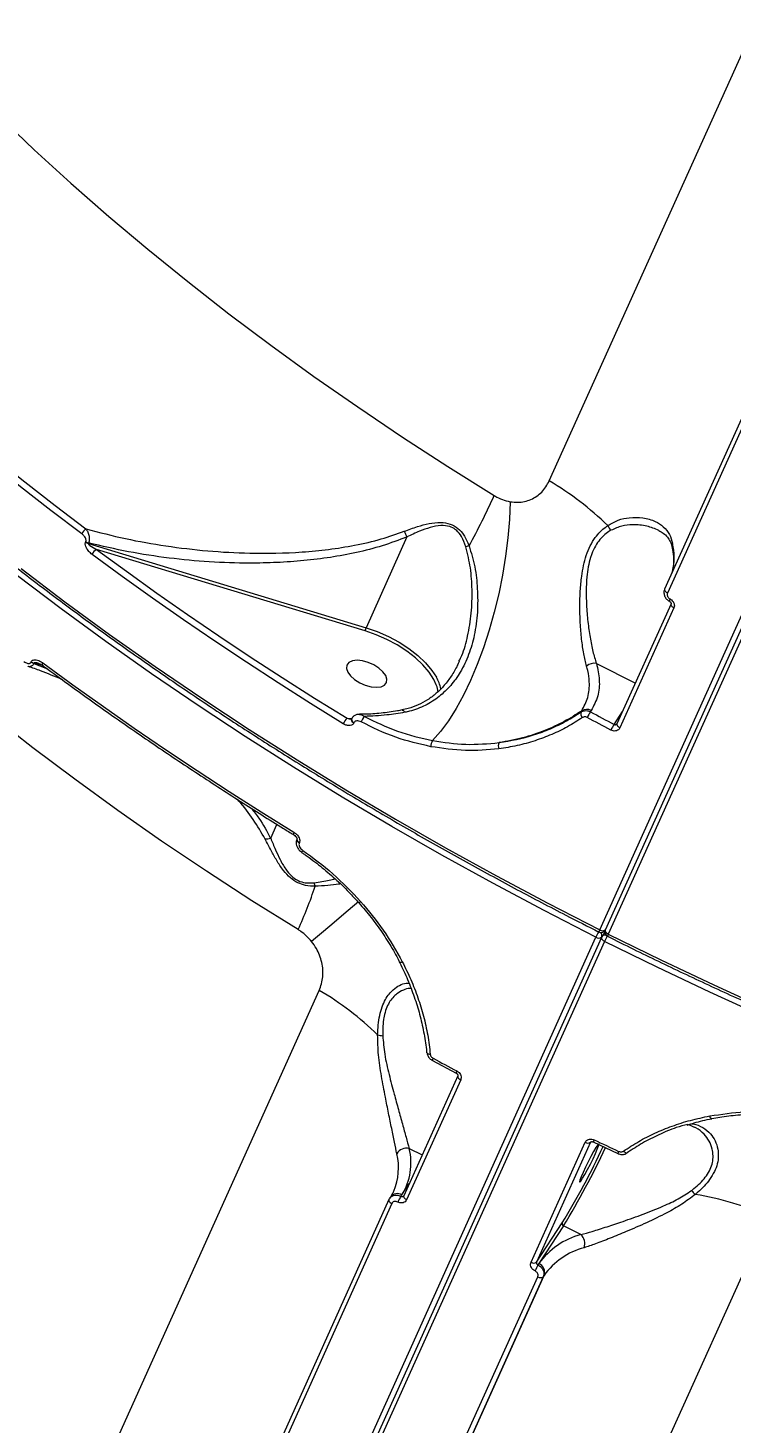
# Model space of a CAD drawing. Header units: millimetres. Extents: x -7720 to 6073, y -7402 to 5433.
# Drawn here: x 862.8 to 1009.2, y -1826.1 to -1535.5 of the extents above; entities that cross this region are included whole.
import ezdxf

# ---------------------------------------------------------------- set-up
doc = ezdxf.new("R2010")
doc.units = ezdxf.units.MM
for name, color, linetype in [('DIKOM_ОБЪЕКТ', 7, 'Continuous'), ('DIKOM_РАЗМЕР_ЗОНА', 7, 'Continuous'), ('DIKOM_РАЗМЕР_ОБЪЕКТА', 7, 'Continuous')]:
    doc.layers.add(name, color=color, linetype=linetype)
doc.styles.add('style1', font='arial.ttf', dxfattribs={"width": 0.8})
doc.dimstyles.new('1-50', dxfattribs={"dimtxt": 300, "dimasz": 200, "dimexe": 100, "dimexo": 0, "dimgap": 100, "dimtad": 1, "dimtxsty": 'style1', "dimcen": 200, "dimclrd": 7, "dimclre": 7, "dimclrt": 7, "dimadec": 1, "dimazin": 2, "dimtfac": 1, "dimtmove": 0, "dimatfit": 2, "dimfxl": 0, "dimlwd": 25, "dimlwe": 18, "dimarcsym": 0})

# ---------------------------------------------------------------- blocks, each defined once
blk = doc.blocks.new('*D0')
at = {"layer": 'Defpoints', "color": 0, "transparency": 16777216}
for p in [(-1165.04, 3934.07), (-6387.82, -4153.36), (1392.52, -4153.36)]:
    blk.add_point(p, dxfattribs=at)
at = {"layer": 'DIKOM_РАЗМЕР_ОБЪЕКТА', "color": 7, "lineweight": 18, "transparency": 16777216}
for p, q in [((-1165.04, 3934.07), (-6487.82, 3934.07)), ((1392.52, -4153.36), (-6487.82, -4153.36))]:
    blk.add_line(p, q, dxfattribs=at)
at = {"layer": 'DIKOM_РАЗМЕР_ОБЪЕКТА', "color": 7, "lineweight": 25, "transparency": 16777216}
blk.add_line((-6387.82, 3734.07), (-6387.82, -3953.36), dxfattribs=at)
at = {"layer": 'DIKOM_РАЗМЕР_ОБЪЕКТА', "color": 7, "transparency": 16777216}
for points in [[(-6421.16, 3734.07), (-6354.49, 3734.07), (-6387.82, 3934.07)], [(-6421.16, -3953.36), (-6354.49, -3953.36), (-6387.82, -4153.36)]]:
    blk.add_solid(points, dxfattribs=at)
at = {"layer": 'DIKOM_РАЗМЕР_ОБЪЕКТА', "color": 7, "transparency": 16777216, "insert": (-6640.99, -109.65), "char_height": 300, "attachment_point": 5, "rotation": 90, "style": 'style1'}
blk.add_mtext('8100', dxfattribs=at)
blk = doc.blocks.new('*D1')
at = {"layer": 'Defpoints', "color": 0, "transparency": 16777216}
for p in [(-3938.71, 77.29), (4572.68, -275.21), (4572.68, -6577.9)]:
    blk.add_point(p, dxfattribs=at)
at = {"layer": 'DIKOM_РАЗМЕР_ОБЪЕКТА', "color": 7, "lineweight": 18, "transparency": 16777216}
for p, q in [((-3938.71, 77.29), (-3938.71, -6677.9)), ((4572.68, -275.21), (4572.68, -6677.9))]:
    blk.add_line(p, q, dxfattribs=at)
at = {"layer": 'DIKOM_РАЗМЕР_ОБЪЕКТА', "color": 7, "lineweight": 25, "transparency": 16777216}
blk.add_line((-3738.71, -6577.9), (4372.68, -6577.9), dxfattribs=at)
at = {"layer": 'DIKOM_РАЗМЕР_ОБЪЕКТА', "color": 7, "transparency": 16777216}
for points in [[(-3738.71, -6544.56), (-3738.71, -6611.23), (-3938.71, -6577.9)], [(4372.68, -6544.56), (4372.68, -6611.23), (4572.68, -6577.9)]]:
    blk.add_solid(points, dxfattribs=at)
at = {"layer": 'DIKOM_РАЗМЕР_ОБЪЕКТА', "color": 7, "transparency": 16777216, "insert": (316.98, -6324.72), "char_height": 300, "attachment_point": 5, "style": 'style1'}
blk.add_mtext('8500', dxfattribs=at)
blk = doc.blocks.new('*D2')
at = {"layer": 'Defpoints', "color": 0, "transparency": 16777216}
for p in [(-2365.16, 5433.02), (-7269.56, -6016.09), (1800.96, -6016.09)]:
    blk.add_point(p, dxfattribs=at)
at = {"layer": 'DIKOM_РАЗМЕР_ЗОНА', "color": 7, "lineweight": 18, "transparency": 16777216}
for p, q in [((-2365.16, 5433.02), (-7369.56, 5433.02)), ((1800.96, -6016.09), (-7369.56, -6016.09))]:
    blk.add_line(p, q, dxfattribs=at)
at = {"layer": 'DIKOM_РАЗМЕР_ЗОНА', "color": 7, "lineweight": 25, "transparency": 16777216}
blk.add_line((-7269.56, 5233.02), (-7269.56, -5816.09), dxfattribs=at)
at = {"layer": 'DIKOM_РАЗМЕР_ЗОНА', "color": 7, "transparency": 16777216}
for points in [[(-7302.9, 5233.02), (-7236.23, 5233.02), (-7269.56, 5433.02)], [(-7302.9, -5816.09), (-7236.23, -5816.09), (-7269.56, -6016.09)]]:
    blk.add_solid(points, dxfattribs=at)
at = {"layer": 'DIKOM_РАЗМЕР_ЗОНА', "color": 7, "transparency": 16777216, "insert": (-7522.73, -291.53), "char_height": 300, "attachment_point": 5, "rotation": 90, "style": 'style1'}
blk.add_mtext('11500', dxfattribs=at)
blk = doc.blocks.new('*D3')
at = {"layer": 'Defpoints', "color": 0, "transparency": 16777216}
for p in [(-5938.71, -432.44), (6072.68, -1006.94), (6072.68, -7302.44)]:
    blk.add_point(p, dxfattribs=at)
at = {"layer": 'DIKOM_РАЗМЕР_ЗОНА', "color": 7, "lineweight": 18, "transparency": 16777216}
for p, q in [((-5938.71, -432.44), (-5938.71, -7402.44)), ((6072.68, -1006.94), (6072.68, -7402.44))]:
    blk.add_line(p, q, dxfattribs=at)
at = {"layer": 'DIKOM_РАЗМЕР_ЗОНА', "color": 7, "lineweight": 25, "transparency": 16777216}
blk.add_line((-5738.71, -7302.44), (5872.68, -7302.44), dxfattribs=at)
at = {"layer": 'DIKOM_РАЗМЕР_ЗОНА', "color": 7, "transparency": 16777216}
for points in [[(-5738.71, -7269.1), (-5738.71, -7335.77), (-5938.71, -7302.44)], [(5872.68, -7269.1), (5872.68, -7335.77), (6072.68, -7302.44)]]:
    blk.add_solid(points, dxfattribs=at)
at = {"layer": 'DIKOM_РАЗМЕР_ЗОНА', "color": 7, "transparency": 16777216, "insert": (66.98, -7049.26), "char_height": 300, "attachment_point": 5, "style": 'style1'}
blk.add_mtext('12000', dxfattribs=at)

msp = doc.modelspace()

# ---------------------------------------------------------------- linework, layer by layer
at = {"layer": 'DIKOM_ОБЪЕКТ', "color": 7, "linetype": 'Continuous', "lineweight": 15}
for p, q in [((981.841, -1723.375), (1152.109, -1345.584)), ((1153.267, -1345.632), (983, -1723.423)), ((1153.896, -1346.48), (983.629, -1724.272)), ((971.342, -1629.866), (1094.469, -1356.67)), ((1024.565, -1587.599), (995.366, -1652.385)), ((1025.156, -1588.428), (995.957, -1653.214)), ((941.702, -1641.522), (933.172, -1660.449)), ((874.789, -1642.598), (874.832, -1642.502)), ((875.401, -1642.788), (875.359, -1642.883)), ((875.359, -1642.883), (933.172, -1660.449)), ((933.004, -1661.118), (877.049, -1644.116)), ((996.689, -1655.496), (985.432, -1680.474)), ((997.285, -1656.328), (986.028, -1681.306)), ((863.427, -1667.624), (863.469, -1667.529)), ((864.039, -1667.815), (863.996, -1667.91)), ((863.996, -1667.91), (866.845, -1669.031)), ((866.001, -1668.411), (864.039, -1667.815)), ((981.162, -1667.9), (989.266, -1671.966)), ((929.224, -1679.32), (930.232, -1679.39)), ((930.145, -1679.516), (930.138, -1679.529)), ((977.949, -1677.996), (978.106, -1677.756)), ((980.083, -1677.698), (979.912, -1677.959)), ((984.846, -1680.58), (986.587, -1677.911)), ((930.659, -1680.233), (930.628, -1680.301)), ((985.428, -1680.471), (985.418, -1680.483)), ((913.322, -1704.314), (914.633, -1701.406)), ((918.805, -1704.48), (918.781, -1704.534)), ((919.302, -1705.237), (919.271, -1705.305)), ((919.861, -1707.289), (919.853, -1707.285)), ((982.99, -1723.445), (982.966, -1723.486)), ((982.966, -1723.486), (982.987, -1723.453)), ((810.797, -2102.69), (981.064, -1724.899)), ((982.223, -1724.948), (811.955, -2102.739)), ((982.852, -1725.796), (812.584, -2103.587)), ((982.912, -1723.87), (982.297, -1724.812)), ((800.307, -2009.181), (923.435, -1735.985)), ((947.003, -1750.614), (951.942, -1753.239)), ((952.291, -1753.809), (941.033, -1778.787)), ((952.887, -1754.64), (941.63, -1779.618)), ((942.163, -1768.921), (944.868, -1770.278)), ((967.549, -1792.625), (978.807, -1767.647)), ((979.952, -1767.643), (968.695, -1792.621)), ((979.982, -1767.595), (979.952, -1767.643)), ((980.51, -1767.575), (985.593, -1769.979)), ((938.904, -1777.917), (938.961, -1777.791)), ((940.447, -1778.893), (940.647, -1778.588)), ((940.647, -1778.588), (942.186, -1776.23)), ((937.952, -1779.578), (908.753, -1844.365)), ((938.542, -1780.407), (909.344, -1845.194)), ((937.972, -1779.542), (937.952, -1779.578)), ((937.972, -1779.542), (938.09, -1779.35)), ((938.268, -1779.055), (938.08, -1779.344)), ((941.03, -1778.784), (941.02, -1778.796)), ((1017.062, -1782.969), (893.935, -2056.166)), ((968.695, -1792.621), (974.037, -1784.438)), ((974.307, -1785.052), (969.179, -1792.906)), ((977.919, -1786.864), (974.307, -1785.052)), ((969.179, -1792.906), (968.98, -1793.211)), ((939.732, -1860.443), (968.931, -1795.657)), ((970.071, -1795.65), (940.872, -1860.437)), ((941.06, -1860.149), (970.259, -1795.362)), ((970.259, -1795.362), (970.071, -1795.65))]:
    msp.add_line(p, q, dxfattribs=at)
at = {"layer": 'DIKOM_ОБЪЕКТ', "color": 7, "linetype": 'Continuous', "lineweight": 15, "flags": 128}
for points in [[(856.636, -1553.822), (864.057, -1560.861), (871.718, -1567.839), (879.612, -1574.751), (887.732, -1581.589), (896.071, -1588.348), (904.62, -1595.021), (913.371, -1601.601), (922.317, -1608.084), (931.449, -1614.462), (940.759, -1620.73), (950.237, -1626.882), (959.876, -1632.913)], [(873.99, -1640.893), (867.553, -1636.004), (861.218, -1631.07), (854.987, -1626.092), (848.863, -1621.073), (842.848, -1616.014), (836.945, -1610.919), (831.156, -1605.788), (825.483, -1600.625)], [(826.458, -1599.686), (832.117, -1604.838), (837.894, -1609.957), (843.784, -1615.041), (849.786, -1620.089), (855.897, -1625.097), (862.114, -1630.064), (868.435, -1634.987), (874.857, -1639.865)], [(963.226, -1634.202), (963.062, -1637.896), (962.735, -1641.698), (962.248, -1645.569), (961.606, -1649.471), (960.815, -1653.365), (959.883, -1657.214), (958.819, -1660.98), (957.634, -1664.624), (956.339, -1668.112), (954.948, -1671.408), (953.473, -1674.481), (951.93, -1677.299), (950.334, -1679.835), (948.7, -1682.064), (947.045, -1683.964)], [(877.049, -1644.116), (883.289, -1648.688), (889.614, -1653.214), (896.023, -1657.693), (902.512, -1662.123), (909.079, -1666.503), (915.722, -1670.83), (922.438, -1675.103), (929.224, -1679.32)], [(928.447, -1680.459), (921.644, -1676.232), (914.912, -1671.949), (908.254, -1667.611), (901.671, -1663.221), (895.166, -1658.781), (888.742, -1654.291), (882.402, -1649.754), (876.147, -1645.171)], [(981.064, -1724.899), (970.256, -1719.356), (959.558, -1713.663), (948.981, -1707.826), (938.531, -1701.85), (928.22, -1695.738), (918.054, -1689.498), (908.043, -1683.133), (898.194, -1676.649), (888.518, -1670.052), (879.02, -1663.347), (869.711, -1656.539), (860.596, -1649.636)], [(861.361, -1648.122), (870.477, -1655.025), (879.788, -1661.831), (889.286, -1668.536), (898.964, -1675.132), (908.813, -1681.615), (918.826, -1687.979), (928.992, -1694.219), (939.305, -1700.329), (949.755, -1706.305), (960.334, -1712.141), (971.032, -1717.833), (981.841, -1723.375)], [(995.366, -1652.385), (995.348, -1652.44), (995.344, -1652.544), (995.374, -1652.658), (995.437, -1652.776), (995.531, -1652.895), (995.652, -1653.011), (995.796, -1653.118), (995.957, -1653.214)], [(996.689, -1655.496), (996.671, -1655.551), (996.667, -1655.656), (996.698, -1655.77), (996.762, -1655.889), (996.856, -1656.008), (996.978, -1656.124), (997.123, -1656.232), (997.285, -1656.328)], [(947.797, -1672.311), (947.3, -1671.252), (946.316, -1669.725), (945.028, -1668.205), (943.466, -1666.727), (941.667, -1665.328), (939.674, -1664.039), (937.531, -1662.89), (935.29, -1661.909), (933.004, -1661.118)], [(933.172, -1660.449), (935.53, -1661.265), (937.841, -1662.277), (940.05, -1663.462), (942.106, -1664.792), (943.961, -1666.235), (945.571, -1667.758), (946.899, -1669.326), (947.841, -1670.769)], [(865.837, -1668.29), (865.834, -1668.288), (865.795, -1668.233), (865.78, -1668.149), (865.79, -1668.039), (865.824, -1667.908), (865.882, -1667.761)], [(865.882, -1667.761), (872.136, -1672.344), (878.476, -1676.882), (884.899, -1681.372), (891.403, -1685.813), (897.985, -1690.204), (904.643, -1694.541), (911.374, -1698.825), (918.176, -1703.053)], [(932.428, -1667.34), (931.305, -1667.235), (930.345, -1667.358), (929.627, -1667.699), (929.208, -1668.23), (929.123, -1668.909), (929.378, -1669.68), (929.953, -1670.48), (930.801, -1671.246), (931.853, -1671.914), (933.025, -1672.431), (934.221, -1672.756), (935.344, -1672.86), (936.304, -1672.737), (937.022, -1672.396), (937.441, -1671.865), (937.526, -1671.187), (937.271, -1670.416), (936.696, -1669.615), (935.848, -1668.85), (934.795, -1668.181), (933.624, -1667.664), (932.428, -1667.34)], [(948.227, -1673.835), (947.958, -1672.752), (947.797, -1672.311)], [(919.041, -1723.341), (909.403, -1717.31), (899.925, -1711.157), (890.617, -1704.888), (881.486, -1698.509), (872.541, -1692.026), (863.791, -1685.445), (855.244, -1678.771)], [(930.138, -1679.529), (930.114, -1679.627), (930.142, -1679.791), (930.244, -1679.968), (930.41, -1680.143), (930.628, -1680.301)], [(930.168, -1679.463), (930.145, -1679.558), (930.173, -1679.723), (930.274, -1679.9), (930.441, -1680.075), (930.659, -1680.233)], [(984.175, -1681.78), (983.556, -1681.453), (982.937, -1681.126), (982.318, -1680.799), (981.7, -1680.47), (981.082, -1680.142), (980.464, -1679.813), (979.847, -1679.483), (979.23, -1679.153)], [(979.912, -1677.959), (980.528, -1678.289), (981.143, -1678.617), (981.759, -1678.946), (982.376, -1679.274), (982.993, -1679.601), (983.61, -1679.928), (984.228, -1680.255), (984.846, -1680.58)], [(985.432, -1680.474), (985.414, -1680.529), (985.41, -1680.634), (985.441, -1680.748), (985.504, -1680.867), (985.599, -1680.986), (985.721, -1681.102), (985.866, -1681.21), (986.028, -1681.306)], [(918.176, -1703.053), (918.115, -1703.199), (918.074, -1703.325), (918.052, -1703.426), (918.052, -1703.5), (918.073, -1703.543), (918.078, -1703.547)], [(918.781, -1704.534), (918.758, -1704.631), (918.785, -1704.795), (918.887, -1704.972), (919.053, -1705.147), (919.271, -1705.305)], [(918.812, -1704.465), (918.788, -1704.562), (918.816, -1704.727), (918.917, -1704.904), (919.084, -1705.079), (919.302, -1705.237)], [(919.853, -1707.285), (919.845, -1707.276), (919.837, -1707.234), (919.849, -1707.165), (919.881, -1707.071), (919.932, -1706.955), (920, -1706.823)], [(931.641, -1717.517), (930.375, -1718.585), (928.571, -1720.111), (926.537, -1721.836), (924.291, -1723.744), (921.856, -1725.816)], [(983, -1723.423), (982.981, -1723.481), (982.979, -1723.588), (983.012, -1723.705), (983.08, -1723.827), (983.18, -1723.949), (983.308, -1724.067), (983.46, -1724.176), (983.629, -1724.272)], [(982.223, -1724.948), (982.204, -1725.005), (982.202, -1725.112), (982.235, -1725.229), (982.303, -1725.351), (982.403, -1725.474), (982.531, -1725.591), (982.683, -1725.7), (982.852, -1725.796)], [(1163.275, -1790.305), (1151.981, -1787.724), (1140.645, -1784.936), (1129.277, -1781.944), (1117.885, -1778.749), (1106.479, -1775.355), (1095.069, -1771.765), (1083.665, -1767.981), (1072.275, -1764.007), (1060.911, -1759.845), (1049.581, -1755.501), (1038.295, -1750.977), (1027.062, -1746.276), (1015.891, -1741.404), (1004.793, -1736.363), (993.777, -1731.159), (982.852, -1725.796)], [(983.629, -1724.272), (994.555, -1729.634), (1005.572, -1734.837), (1016.67, -1739.876), (1027.841, -1744.747), (1039.074, -1749.447), (1050.361, -1753.97), (1061.691, -1758.313), (1073.056, -1762.473), (1084.445, -1766.446), (1095.85, -1770.229), (1107.26, -1773.818), (1118.665, -1777.21), (1130.057, -1780.403), (1141.426, -1783.394), (1152.762, -1786.181), (1164.055, -1788.76)], [(940.204, -1730.093), (940.22, -1730.114), (940.271, -1730.133), (940.35, -1730.135), (940.457, -1730.118), (940.586, -1730.084), (940.734, -1730.034)], [(945.89, -1748.975), (945.893, -1748.996), (945.928, -1749.07), (945.997, -1749.137), (946.099, -1749.195), (946.228, -1749.242), (946.382, -1749.277), (946.554, -1749.297)], [(947.145, -1750.145), (947.761, -1750.475), (948.379, -1750.805), (948.996, -1751.134), (949.614, -1751.463), (950.232, -1751.791), (950.851, -1752.119), (951.47, -1752.446), (952.09, -1752.773)], [(952.291, -1753.809), (952.273, -1753.864), (952.269, -1753.968), (952.3, -1754.082), (952.363, -1754.201), (952.458, -1754.321), (952.58, -1754.437), (952.725, -1754.544), (952.887, -1754.64)], [(1005.147, -1762.667), (1005.144, -1762.668), (1005.081, -1762.663), (1005.014, -1762.623), (1004.945, -1762.549), (1004.876, -1762.445), (1004.81, -1762.313), (1004.75, -1762.159)], [(980.691, -1767.126), (981.326, -1767.428), (981.961, -1767.731), (982.597, -1768.032), (983.233, -1768.333), (983.869, -1768.634), (984.505, -1768.934), (985.142, -1769.234), (985.779, -1769.533)], [(980.948, -1769.985), (981.342, -1769.075), (981.601, -1768.397), (981.702, -1768.008), (981.639, -1767.938), (981.415, -1768.192), (981.05, -1768.751), (980.573, -1769.569), (980.023, -1770.58), (979.443, -1771.702), (978.882, -1772.844), (978.384, -1773.913), (977.99, -1774.823), (977.731, -1775.5), (977.63, -1775.889), (977.693, -1775.96), (977.917, -1775.705), (978.282, -1775.146), (978.759, -1774.328), (979.309, -1773.317), (979.889, -1772.195), (980.45, -1771.054), (980.948, -1769.985)], [(987.591, -1769.845), (987.511, -1769.88), (987.41, -1769.887), (987.296, -1769.862), (987.171, -1769.806), (987.041, -1769.723), (986.91, -1769.614), (986.783, -1769.484)], [(987.656, -1769.776), (987.594, -1769.843), (987.591, -1769.845)], [(937.952, -1779.578), (937.934, -1779.633), (937.93, -1779.737), (937.96, -1779.851), (938.023, -1779.969), (938.116, -1780.088), (938.237, -1780.204), (938.381, -1780.311), (938.542, -1780.407)], [(941.033, -1778.787), (941.016, -1778.842), (941.012, -1778.946), (941.042, -1779.06), (941.106, -1779.179), (941.2, -1779.299), (941.322, -1779.414), (941.467, -1779.522), (941.63, -1779.618)]]:
    msp.add_lwpolyline(points, dxfattribs=at)
at = {"layer": 'DIKOM_ОБЪЕКТ', "color": 7, "linetype": 'Continuous', "lineweight": 15}
for centre, radius, start, end in [((939.518, -1684.104), 62.885, 45.60714, 59.59752), ((820.872, -1569.802), 152.66, 331.19097, 335.58097), ((986.137, -1638.086), 2.841, 202.40522, 226.72996), ((876.214, -1641.89), 2.437, 123.83108, 155.8574), ((875.905, -1641.083), 1.881, 233.61491, 253.11355), ((875.945, -1640.993), 1.875, 233.58287, 253.1456), ((878.345, -1646.138), 2.402, 122.68478, 156.27038), ((1015.309, -1815.639), 182.643, 109.40141, 109.62199), ((998.251, -1643.431), 1.364, 154.94049, 191.25591), ((984.291, -1645.796), 13.06, 347.08635, 13.02318), ((997.193, -1654.94), 0.853, 145.77899, 179.05404), ((934.854, -1661.228), 1.854, 155.15119, 176.58409), ((864.542, -1666.11), 1.881, 233.61218, 253.11148), ((864.582, -1666.021), 1.874, 233.57882, 253.14724), ((980.7, -1670.317), 2.461, 79.18035, 130.2386), ((939.858, -1675.324), 9.191, 13.73219, 29.7045), ((931.869, -1681.96), 3.737, 135.06093, 156.32309), ((935.389, -1681.228), 3.444, 137.94445, 160.28559), ((979.054, -1678.329), 1.154, 163.24782, 226.05318), ((979.143, -1679.415), 1.957, 61.32403, 122.00624), ((985.375, -1681.873), 6.72, 144.37629, 156.11731), ((990.991, -1684.802), 7.456, 145.51637, 156.093), ((948.883, -1685.196), 2.213, 146.17398, 180.78386), ((962.349, -1685.114), 1.633, 153.67783, 200.08032), ((840.18, -1687.199), 86.748, 335.37773, 341.78381), ((925.005, -1713.179), 2.677, 188.54802, 205.13339), ((930.662, -1716.049), 1.985, 301.17836, 314.41651), ((982.836, -1723.986), 1.168, 148.42993, 172.4459), ((982.444, -1722.548), 1.023, 233.88701, 303.54174), ((982.128, -1722.939), 1, 259.52238, 326.88297), ((983.911, -1723.834), 1, 155.73929, 243.42828), ((992.01, -1729.841), 12.01, 149.76712, 155.7027), ((981.667, -1724.074), 1.022, 233.84833, 303.68772), ((982.128, -1722.939), 1, 243.2863, 259.52238), ((981.391, -1724.582), 0.914, 340.78879, 45.01034), ((983.134, -1725.358), 1, 146.86156, 155.73929), ((982.993, -1725.315), 0.859, 80.25214, 144.1071), ((994.149, -1730.876), 12.387, 150.09367, 155.78831), ((984.68, -1724.909), 1.229, 148.78693, 171.5666), ((891.612, -1790.208), 62.871, 45.59938, 59.59205), ((936.975, -1739.063), 6.375, 257.55802, 267.17542), ((947.783, -1750.594), 0.78, 144.8746, 181.45291), ((952.794, -1753.252), 0.852, 145.78536, 179.08945), ((982.625, -1768.162), 2.194, 151.82411, 164.48658), ((927.476, -1772.94), 12.467, 337.09736, 13.41346), ((941.609, -1771.132), 2.279, 75.92782, 151.59089), ((930.014, -1771.968), 12.526, 328.09377, 14.07763), ((833.115, -1698.623), 164.995, 328.66063, 334.94335), ((832.477, -1698.443), 166.183, 328.58974, 334.97514), ((979.376, -1766.848), 0.982, 234.51347, 305.9158), ((988.632, -1770.982), 3.2, 153.06544, 161.73177), ((939.717, -1780.143), 1.812, 59.14799, 143.10631), ((1005.556, -1773.819), 6.02, 220.01785, 230.78987), ((989.552, -1848.498), 71.069, 67.22604, 80.11639), ((946.589, -1783.113), 7.451, 145.50553, 156.08866), ((974.5, -1784.6), 0.491, 160.63449, 246.82833), ((982.005, -1802.115), 15.789, 104.99754, 144.32008), ((976.268, -1788.715), 2.48, 338.91214, 48.27771), ((982.474, -1804.132), 15.037, 104.9975, 144.32094), ((968.119, -1791.826), 0.982, 234.51291, 305.90444), ((987.322, -1802.932), 20.759, 152.07695, 155.86746), ((968.407, -1794.711), 1.963, 340.62988, 66.8315), ((969.496, -1794.859), 0.978, 234.69046, 306.0044)]:
    msp.add_arc(centre, radius, start, end, dxfattribs=at)
for points, knots in [([(709.162, -1416.617), (709.148, -1417.378), (709.094, -1420.253), (709.305, -1425.337), (709.796, -1431.862), (710.603, -1438.476), (711.7, -1445.165), (713.092, -1451.926), (714.778, -1458.754), (716.756, -1465.643), (719.024, -1472.588), (721.582, -1479.585), (724.426, -1486.626), (727.555, -1493.708), (730.967, -1500.825), (734.658, -1507.971), (738.626, -1515.141), (742.868, -1522.33), (747.381, -1529.531), (752.16, -1536.741), (757.203, -1543.953), (762.506, -1551.162), (768.065, -1558.362), (773.874, -1565.548), (779.931, -1572.715), (786.23, -1579.858), (792.767, -1586.97), (799.537, -1594.048), (806.534, -1601.085), (813.753, -1608.076), (821.189, -1615.016), (828.837, -1621.899), (836.69, -1628.722), (844.742, -1635.478), (852.988, -1642.162), (861.422, -1648.77), (870.036, -1655.296), (878.825, -1661.736), (887.782, -1668.085), (896.9, -1674.338), (906.173, -1680.49), (915.593, -1686.537), (925.152, -1692.474), (934.846, -1698.297), (944.665, -1704.002), (954.602, -1709.584), (964.651, -1715.037), (973.684, -1719.781), (979.389, -1722.672), (981.679, -1723.833)], [0, 0, 0, 0, 0.0078079, 0.0294962, 0.0511909, 0.0728917, 0.0945981, 0.1163096, 0.1380258, 0.1597458, 0.1814693, 0.2031957, 0.2249242, 0.2466547, 0.2683868, 0.2901196, 0.3118532, 0.3335875, 0.3553217, 0.3770561, 0.3987901, 0.4205239, 0.4422573, 0.4639903, 0.4857225, 0.5074545, 0.5291857, 0.5509165, 0.5726468, 0.5943763, 0.6161053, 0.6378337, 0.6595616, 0.681289, 0.7030159, 0.7247424, 0.7464684, 0.7681938, 0.7899191, 0.811644, 0.8333686, 0.8550927, 0.8768168, 0.8985405, 0.920264, 0.9419873, 0.9637105, 0.9854334, 1, 1, 1, 1]), ([(963.226, -1634.202), (963.76, -1634.26), (965.257, -1634.424), (967.599, -1633.841), (969.928, -1632.31), (970.868, -1630.686), (971.342, -1629.866)], [0, 0, 0, 0, 0.1529631, 0.4283696, 0.7114323, 1, 1, 1, 1]), ([(959.876, -1632.913), (959.925, -1632.943), (960.468, -1633.272), (961.573, -1633.821), (962.668, -1634.073), (963.226, -1634.202)], [0, 0, 0, 0, 0.0468246, 0.5142751, 1, 1, 1, 1]), ([(941.142, -1640.362), (942.061, -1640.016), (943.762, -1639.377), (946.282, -1638.704), (948.575, -1638.44), (950.673, -1638.712), (952.371, -1639.663), (953.735, -1641.261), (954.308, -1642.599), (954.637, -1643.367)], [0, 0, 0, 0, 0.1839859, 0.3401615, 0.495655, 0.6241889, 0.73747, 0.8492181, 1, 1, 1, 1]), ([(953.975, -1643.602), (953.717, -1642.863), (953.276, -1641.596), (952.173, -1640.164), (951.227, -1639.581), (950.135, -1639.198), (948.609, -1639.103), (946.498, -1639.531), (944.15, -1640.378), (942.568, -1641.117), (941.702, -1641.522)], [0, 0, 0, 0, 0.1504051, 0.2579148, 0.3420754, 0.3655597, 0.4905048, 0.648816, 0.807929, 1, 1, 1, 1]), ([(979.11, -1668.438), (978.902, -1667.611), (978.485, -1665.955), (978.059, -1662.88), (977.774, -1659.484), (977.679, -1656.069), (977.763, -1652.777), (978.015, -1649.972), (978.442, -1647.482), (979.016, -1645.333), (979.834, -1643.356), (981.127, -1641.222), (982.447, -1639.917), (983.368, -1639.269), (983.51, -1639.169)], [0, 0, 0, 0, 0.1101026, 0.2202174, 0.329289, 0.4383118, 0.5249632, 0.611516, 0.675343, 0.7390971, 0.8039982, 0.8688917, 0.9797308, 1, 1, 1, 1]), ([(983.51, -1639.169), (984.231, -1638.755), (985.699, -1637.913), (988.245, -1637.418), (990.914, -1637.448), (993.317, -1638.142), (995.163, -1639.352), (996.42, -1640.859), (996.827, -1642.223), (997.015, -1642.853)], [0, 0, 0, 0, 0.12609856, 0.25672774, 0.42433831, 0.59686322, 0.73529978, 0.87756792, 1, 1, 1, 1]), ([(994.164, -1640.181), (993.35, -1639.842), (991.681, -1639.149), (988.991, -1638.92), (986.409, -1639.15), (984.936, -1639.817), (984.19, -1640.155)], [0, 0, 0, 0, 0.2797927, 0.5734787, 0.7837521, 1, 1, 1, 1]), ([(874.832, -1642.502), (874.853, -1642.435), (874.894, -1642.301), (874.86, -1642.031), (874.72, -1641.675), (874.424, -1641.258), (874.139, -1641.018), (873.99, -1640.893)], [0, 0, 0, 0, 0.1189573, 0.2374235, 0.4123341, 0.6910577, 1, 1, 1, 1]), ([(874.857, -1639.865), (877.597, -1640.571), (883.079, -1641.984), (891.562, -1643.482), (900.198, -1644.518), (909.675, -1645.044), (918.099, -1644.878), (925.383, -1644.183), (930.901, -1643.31), (936.21, -1642.113), (939.561, -1640.923), (941.142, -1640.362)], [0, 0, 0, 0, 0.1269754, 0.2539554, 0.3836721, 0.5133749, 0.6746729, 0.7565616, 0.8384279, 0.9238212, 1, 1, 1, 1]), ([(874.857, -1639.865), (875.002, -1640.079), (875.286, -1640.498), (875.515, -1641.257), (875.572, -1641.899), (875.532, -1642.399), (875.446, -1642.656), (875.401, -1642.788)], [0, 0, 0, 0, 0.2736488, 0.5372529, 0.7208064, 0.8565313, 1, 1, 1, 1]), ([(941.703, -1641.515), (940.008, -1642.165), (936.598, -1643.473), (931.222, -1644.827), (925.761, -1645.839), (920.223, -1646.513), (914.618, -1646.904), (908.037, -1647.046), (900.531, -1646.801), (892.096, -1645.996), (883.681, -1644.719), (878.161, -1643.432), (875.401, -1642.788)], [0, 0, 0, 0, 0.0822813, 0.1655634, 0.2475158, 0.3294895, 0.412925, 0.4963689, 0.6209046, 0.7454527, 0.8727282, 1, 1, 1, 1]), ([(941.142, -1640.362), (941.157, -1640.4), (941.238, -1640.604), (941.421, -1641.018), (941.602, -1641.338), (941.703, -1641.515)], [0, 0, 0, 0, 0.0926913, 0.497839, 1, 1, 1, 1]), ([(941.702, -1641.522), (941.703, -1641.521), (941.703, -1641.519), (941.704, -1641.517), (941.703, -1641.516), (941.703, -1641.515)], [0, 0, 0, 0, 0.4186334, 0.7623399, 1, 1, 1, 1]), ([(984.19, -1640.155), (984.048, -1640.241), (983.143, -1640.793), (981.888, -1641.913), (980.712, -1643.768), (980.198, -1644.979), (979.766, -1646.312), (979.421, -1647.774), (979.115, -1650.136), (979, -1652.804), (979.081, -1655.951), (979.347, -1659.226), (979.806, -1662.497), (980.395, -1665.472), (980.906, -1667.091), (981.162, -1667.9)], [0, 0, 0, 0, 0.0201028, 0.1287301, 0.1863602, 0.2439961, 0.2548541, 0.3176677, 0.3805784, 0.4675426, 0.5546262, 0.6653709, 0.7761642, 0.8880933, 1, 1, 1, 1]), ([(994.126, -1640.174), (994.456, -1640.351), (995.17, -1640.735), (995.947, -1641.511), (996.515, -1642.442), (996.824, -1643.17), (996.894, -1643.654), (996.903, -1643.716)], [0, 0, 0, 0, 0.2336344, 0.5057767, 0.7470647, 0.9674794, 1, 1, 1, 1]), ([(876.147, -1645.171), (875.907, -1644.97), (875.446, -1644.585), (874.97, -1643.908), (874.748, -1643.336), (874.694, -1642.91), (874.757, -1642.702), (874.789, -1642.598)], [0, 0, 0, 0, 0.3088793, 0.5923263, 0.7697399, 0.88447, 1, 1, 1, 1]), ([(875.359, -1642.883), (875.355, -1642.897), (875.346, -1642.929), (875.364, -1642.998), (875.457, -1643.145), (875.979, -1643.599), (876.57, -1643.885), (877.049, -1644.116)], [0, 0, 0, 0, 0.0232795, 0.0519915, 0.1042356, 0.2733551, 1, 1, 1, 1]), ([(954.637, -1643.367), (955.076, -1644.83), (955.955, -1647.758), (956.436, -1652.455), (956.468, -1657.247), (955.853, -1661.872), (954.648, -1666.072), (952.984, -1669.591), (950.88, -1672.525), (948.447, -1674.886), (945.561, -1676.714), (943.073, -1677.674), (941.588, -1677.994), (941.255, -1678.066)], [0, 0, 0, 0, 0.103937, 0.208058, 0.3213676, 0.434613, 0.5351342, 0.6355709, 0.7202654, 0.8048985, 0.8901545, 0.975334, 1, 1, 1, 1]), ([(952.531, -1667.404), (952.729, -1667.01), (953.541, -1665.392), (954.433, -1662.032), (955.197, -1657.43), (955.313, -1652.644), (955.043, -1647.982), (954.331, -1645.061), (953.975, -1643.602)], [0, 0, 0, 0, 0.0568016, 0.2334696, 0.434212, 0.6350691, 0.8177022, 1, 1, 1, 1]), ([(996.914, -1643.704), (996.978, -1644.032), (997.164, -1644.999), (997.255, -1646.522), (997.177, -1647.966), (996.957, -1648.754), (996.883, -1649.02)], [0, 0, 0, 0, 0.1692925, 0.4982014, 0.8307691, 1, 1, 1, 1]), ([(995.385, -1652.395), (995.354, -1652.449), (995.216, -1652.693), (995.181, -1653.22), (995.328, -1653.886), (995.718, -1654.513), (996.129, -1654.784), (996.339, -1654.923)], [0, 0, 0, 0, 0.0638944, 0.2869428, 0.5143014, 0.7526177, 1, 1, 1, 1]), ([(995.957, -1653.214), (995.927, -1653.307), (995.868, -1653.493), (995.914, -1653.807), (996.059, -1654.102), (996.265, -1654.326), (996.424, -1654.422), (996.488, -1654.461)], [0, 0, 0, 0, 0.21419676, 0.42861686, 0.64315579, 0.85810988, 1, 1, 1, 1]), ([(996.339, -1654.93), (996.366, -1654.943), (996.441, -1654.981), (996.55, -1655.081), (996.644, -1655.208), (996.694, -1655.332), (996.707, -1655.439), (996.695, -1655.487), (996.687, -1655.499), (996.685, -1655.503)], [0, 0, 0, 0, 0.0810176, 0.227023, 0.3736584, 0.5248419, 0.6833297, 0.9027315, 1, 1, 1, 1]), ([(996.488, -1654.461), (996.583, -1654.518), (996.823, -1654.662), (997.132, -1654.998), (997.349, -1655.439), (997.42, -1655.91), (997.33, -1656.189), (997.285, -1656.328)], [0, 0, 0, 0, 0.1418498, 0.3567379, 0.5713421, 0.7857251, 1, 1, 1, 1]), ([(861.924, -1667.479), (862.153, -1667.625), (862.481, -1667.835), (862.923, -1667.911), (863.172, -1667.874), (863.342, -1667.771), (863.4, -1667.67), (863.427, -1667.624)], [0, 0, 0, 0, 0.4371122, 0.6288627, 0.7908902, 0.906075, 1, 1, 1, 1]), ([(863.996, -1667.91), (863.945, -1668), (863.833, -1668.198), (863.581, -1668.433), (863.248, -1668.558), (862.957, -1668.582), (862.805, -1668.493), (862.778, -1668.477)], [0, 0, 0, 0, 0.1750027, 0.3817251, 0.6494514, 0.9383245, 1, 1, 1, 1]), ([(863.469, -1667.529), (863.511, -1667.457), (863.605, -1667.299), (863.877, -1667.138), (864.285, -1667.078), (864.944, -1667.2), (865.495, -1667.481), (865.84, -1667.73), (865.882, -1667.761)], [0, 0, 0, 0, 0.0927776, 0.2061667, 0.3692674, 0.5724257, 0.9471629, 1, 1, 1, 1]), ([(865.066, -1667.881), (865.062, -1667.88), (864.909, -1667.822), (864.64, -1667.766), (864.322, -1667.719), (864.14, -1667.736), (864.067, -1667.775), (864.047, -1667.799), (864.04, -1667.812), (864.039, -1667.815)], [0, 0, 0, 0, 0.0125906, 0.4477685, 0.7462061, 0.9037151, 0.9519829, 0.9924829, 1, 1, 1, 1]), ([(865.066, -1667.88), (865.178, -1667.92), (865.432, -1668.008), (865.688, -1668.202), (865.831, -1668.311)], [0, 0, 0, 0, 0.4425678, 1, 1, 1, 1]), ([(865.837, -1668.29), (867.372, -1669.423), (871.826, -1672.708), (879.328, -1678.077), (888.391, -1684.364), (897.613, -1690.55), (906.821, -1696.525), (913.674, -1700.835), (917.391, -1703.124), (918.078, -1703.547)], [0, 0, 0, 0, 0.0925243, 0.2683159, 0.444109, 0.6198985, 0.7956855, 0.9622202, 1, 1, 1, 1]), ([(952.563, -1667.428), (952.442, -1667.723), (951.996, -1668.817), (950.977, -1670.511), (949.52, -1672.461), (947.864, -1674.122), (946.046, -1675.492), (944.081, -1676.548), (942.293, -1677.255), (941.119, -1677.48), (940.687, -1677.563)], [0, 0, 0, 0, 0.0573256, 0.2120535, 0.3622551, 0.5092046, 0.6502704, 0.7877779, 0.9219087, 1, 1, 1, 1]), ([(981.162, -1667.9), (981.41, -1669.054), (981.922, -1671.43), (981.605, -1674.772), (980.595, -1676.714), (980.083, -1677.698)], [0, 0, 0, 0, 0.3175207, 0.6539204, 1, 1, 1, 1]), ([(862.787, -1668.455), (863.642, -1668.75), (865.998, -1669.563), (868.269, -1670.527), (869.715, -1671.141)], [0, 0, 0, 0, 0.36296705, 1, 1, 1, 1]), ([(978.106, -1677.756), (978.585, -1676.847), (979.558, -1675.004), (979.784, -1672.105), (979.493, -1669.865), (979.195, -1668.757), (979.11, -1668.438)], [0, 0, 0, 0, 0.33623672, 0.68224114, 0.9087897, 1, 1, 1, 1]), ([(929.224, -1679.32), (929.359, -1679.358), (929.62, -1679.432), (929.894, -1679.457), (930.026, -1679.469)], [0, 0, 0, 0, 0.51947748, 1, 1, 1, 1]), ([(930.192, -1679.464), (930.194, -1679.463), (930.205, -1679.454), (930.158, -1679.473), (930.09, -1679.482), (930.034, -1679.473), (930.025, -1679.472)], [0, 0, 0, 0, 0.0839324, 0.4967991, 0.9175223, 1, 1, 1, 1]), ([(931.776, -1678.518), (931.607, -1678.52), (931.229, -1678.524), (930.709, -1678.781), (930.322, -1679.119), (930.227, -1679.391), (930.197, -1679.475)], [0, 0, 0, 0, 0.2563395, 0.5702837, 0.8662783, 1, 1, 1, 1]), ([(932.147, -1680.066), (931.998, -1680), (931.702, -1679.868), (931.278, -1679.836), (930.953, -1679.921), (930.754, -1680.064), (930.686, -1680.185), (930.659, -1680.233)], [0, 0, 0, 0, 0.2718116, 0.5388647, 0.7376013, 0.8966654, 1, 1, 1, 1]), ([(940.705, -1677.573), (940.375, -1677.642), (938.894, -1677.954), (936.295, -1678.259), (933.646, -1678.485), (932.176, -1678.47), (931.794, -1678.466)], [0, 0, 0, 0, 0.1085713, 0.4875804, 0.8670523, 1, 1, 1, 1]), ([(931.796, -1678.505), (931.817, -1678.501), (932.008, -1678.469), (932.377, -1678.602), (932.689, -1678.821), (932.832, -1678.921)], [0, 0, 0, 0, 0.0620324, 0.5709349, 1, 1, 1, 1]), ([(941.255, -1678.066), (940.011, -1678.274), (937.162, -1678.751), (934.392, -1678.86), (932.832, -1678.921)], [0, 0, 0, 0, 0.4365686, 1, 1, 1, 1]), ([(932.832, -1678.921), (935.108, -1680.032), (939.717, -1682.281), (944.582, -1683.399), (947.045, -1683.964)], [0, 0, 0, 0, 0.4937663, 1, 1, 1, 1]), ([(940.7, -1677.626), (940.742, -1677.613), (940.855, -1677.58), (941.045, -1677.749), (941.187, -1677.949), (941.246, -1678.05), (941.255, -1678.066)], [0, 0, 0, 0, 0.2600238, 0.69117, 0.9520547, 1, 1, 1, 1]), ([(978.253, -1679.16), (977.231, -1679.814), (975.186, -1681.122), (971.868, -1682.721), (968.363, -1684.043), (964.679, -1685.071), (962.104, -1685.473), (960.816, -1685.674)], [0, 0, 0, 0, 0.1976823, 0.3953832, 0.5930895, 0.7965446, 1, 1, 1, 1]), ([(978.106, -1677.756), (976.894, -1678.529), (974.459, -1680.084), (970.323, -1681.958), (965.814, -1683.491), (962.535, -1684.089), (960.886, -1684.39)], [0, 0, 0, 0, 0.23738745, 0.47716057, 0.73701086, 1, 1, 1, 1]), ([(960.886, -1684.39), (963.322, -1683.951), (967.012, -1683.287), (971.603, -1681.528), (974.918, -1679.941), (976.948, -1678.638), (977.949, -1677.996)], [0, 0, 0, 0, 0.3951701, 0.5986776, 0.8021822, 1, 1, 1, 1]), ([(977.949, -1677.996), (977.992, -1677.969), (978.199, -1677.836), (978.641, -1677.697), (979.291, -1677.701), (979.705, -1677.873), (979.912, -1677.959)], [0, 0, 0, 0, 0.0806544, 0.3870789, 0.6935596, 1, 1, 1, 1]), ([(979.23, -1679.153), (979.127, -1679.108), (978.922, -1679.019), (978.598, -1679.014), (978.378, -1679.081), (978.275, -1679.146), (978.253, -1679.16)], [0, 0, 0, 0, 0.3067212, 0.6132932, 0.9194762, 1, 1, 1, 1]), ([(930.628, -1680.301), (930.566, -1680.402), (930.443, -1680.604), (930.093, -1680.795), (929.6, -1680.868), (929.01, -1680.76), (928.625, -1680.554), (928.447, -1680.459)], [0, 0, 0, 0, 0.1522582, 0.3040377, 0.5080121, 0.7732303, 1, 1, 1, 1]), ([(946.671, -1685.226), (944.216, -1684.664), (939.245, -1683.524), (934.532, -1681.228), (932.147, -1680.066)], [0, 0, 0, 0, 0.4937641, 1, 1, 1, 1]), ([(986.028, -1681.306), (985.983, -1681.389), (985.869, -1681.598), (985.562, -1681.843), (985.128, -1681.983), (984.64, -1681.977), (984.33, -1681.846), (984.175, -1681.78)], [0, 0, 0, 0, 0.1406215, 0.3550888, 0.5698693, 0.7848865, 1, 1, 1, 1]), ([(984.846, -1680.58), (984.896, -1680.604), (984.996, -1680.651), (985.156, -1680.658), (985.297, -1680.614), (985.386, -1680.548), (985.416, -1680.496), (985.423, -1680.485)], [0, 0, 0, 0, 0.2352969, 0.4702486, 0.7047442, 0.9386265, 1, 1, 1, 1]), ([(960.816, -1685.674), (958.514, -1685.878), (953.855, -1686.29), (949.084, -1685.584), (946.671, -1685.226)], [0, 0, 0, 0, 0.4941752, 1, 1, 1, 1]), ([(947.045, -1683.964), (949.352, -1684.306), (954.021, -1684.998), (958.58, -1684.594), (960.886, -1684.39)], [0, 0, 0, 0, 0.4941543, 1, 1, 1, 1]), ([(912.165, -1704.479), (911.373, -1703.115), (909.781, -1700.372), (907.726, -1697.654), (906.487, -1696.323), (906.376, -1696.204)], [0, 0, 0, 0, 0.4735113, 0.9526862, 1, 1, 1, 1]), ([(909.295, -1698.052), (909.832, -1698.736), (911.392, -1700.723), (912.555, -1702.896), (913.317, -1704.32)], [0, 0, 0, 0, 0.3444383, 1, 1, 1, 1]), ([(918.176, -1703.053), (918.344, -1703.17), (918.707, -1703.425), (919.118, -1703.93), (919.347, -1704.444), (919.411, -1704.887), (919.338, -1705.12), (919.302, -1705.237)], [0, 0, 0, 0, 0.2267789, 0.491991, 0.6959332, 0.8477165, 1, 1, 1, 1]), ([(913.317, -1704.32), (913.111, -1704.379), (912.737, -1704.487), (912.361, -1704.499), (912.196, -1704.482), (912.165, -1704.479)], [0, 0, 0, 0, 0.499467, 0.9072957, 1, 1, 1, 1]), ([(922.581, -1714.317), (921.918, -1714.289), (920.763, -1714.242), (918.946, -1713.65), (917.313, -1712.554), (915.84, -1710.896), (914.548, -1708.939), (913.328, -1706.726), (912.573, -1705.267), (912.165, -1704.479)], [0, 0, 0, 0, 0.1507856, 0.2625317, 0.3758142, 0.5043463, 0.6598385, 0.8160166, 1, 1, 1, 1]), ([(913.317, -1704.32), (913.318, -1704.319), (913.32, -1704.319), (913.321, -1704.317), (913.322, -1704.315), (913.322, -1704.314)], [0, 0, 0, 0, 0.2876289, 0.6735721, 1, 1, 1, 1]), ([(913.322, -1704.314), (913.651, -1705.101), (914.251, -1706.541), (915.235, -1708.719), (916.3, -1710.619), (917.494, -1712.125), (918.476, -1712.848), (919.426, -1713.328), (920.713, -1713.674), (921.751, -1713.613), (922.357, -1713.577)], [0, 0, 0, 0, 0.1920703, 0.3511802, 0.5094912, 0.6344324, 0.7186506, 0.7420909, 0.8495964, 1, 1, 1, 1]), ([(918.078, -1703.55), (918.089, -1703.555), (918.247, -1703.639), (918.477, -1703.849), (918.688, -1704.129), (918.773, -1704.312), (918.801, -1704.413), (918.807, -1704.472), (918.804, -1704.486), (918.806, -1704.482), (918.806, -1704.482)], [0, 0, 0, 0, 0.0268562, 0.4102421, 0.6388318, 0.7702655, 0.8535471, 0.9134928, 0.9804393, 1, 1, 1, 1]), ([(918.797, -1704.541), (918.742, -1704.676), (918.616, -1704.982), (918.636, -1705.525), (918.817, -1706.131), (919.214, -1706.745), (919.602, -1707.127), (919.845, -1707.278), (919.854, -1707.284)], [0, 0, 0, 0, 0.1383465, 0.3132995, 0.5035181, 0.729631, 0.9902758, 1, 1, 1, 1]), ([(919.271, -1705.305), (919.253, -1705.358), (919.206, -1705.492), (919.218, -1705.763), (919.343, -1706.123), (919.606, -1706.511), (919.868, -1706.718), (920, -1706.823)], [0, 0, 0, 0, 0.10339469, 0.26243909, 0.46112549, 0.72820832, 1, 1, 1, 1]), ([(919.843, -1707.315), (920.063, -1707.458), (921.384, -1708.322), (923.7, -1710.12), (926.748, -1712.706), (929.421, -1715.258), (930.991, -1717.009), (931.669, -1717.767)], [0, 0, 0, 0, 0.0504812, 0.3032947, 0.5559556, 0.8080323, 1, 1, 1, 1]), ([(920, -1706.823), (922.134, -1708.384), (926.455, -1711.546), (930.17, -1715.477), (932.051, -1717.468)], [0, 0, 0, 0, 0.4937925, 1, 1, 1, 1]), ([(922.357, -1713.577), (923.471, -1713.417), (925.09, -1713.183), (926.35, -1712.858), (926.744, -1712.756)], [0, 0, 0, 0, 0.6876138, 1, 1, 1, 1]), ([(927.854, -1713.826), (927.725, -1713.846), (926.97, -1713.962), (925.226, -1714.186), (923.467, -1714.273), (922.581, -1714.317)], [0, 0, 0, 0, 0.0927933, 0.5432415, 1, 1, 1, 1]), ([(932.051, -1717.468), (933.685, -1719.423), (936.992, -1723.381), (939.477, -1727.799), (940.734, -1730.034)], [0, 0, 0, 0, 0.4941701, 1, 1, 1, 1]), ([(931.666, -1717.769), (932.112, -1718.265), (933.432, -1719.732), (935.426, -1722.339), (937.626, -1725.564), (939.202, -1728.17), (939.98, -1729.712), (940.179, -1730.107)], [0, 0, 0, 0, 0.1317656, 0.3901668, 0.649748, 0.9103292, 1, 1, 1, 1]), ([(921.856, -1725.816), (921.141, -1725.055), (920.35, -1724.213), (919.323, -1723.518), (919.137, -1723.401), (919.041, -1723.341)], [0, 0, 0, 0, 0.8217591, 0.907865, 1, 1, 1, 1]), ([(923.435, -1735.985), (923.744, -1735.067), (924.356, -1733.247), (924.103, -1730.173), (923.172, -1727.624), (922.202, -1726.292), (921.856, -1725.816)], [0, 0, 0, 0, 0.288565, 0.5716292, 0.8470406, 1, 1, 1, 1]), ([(983.464, -1724.728), (985.27, -1725.626), (990.506, -1728.23), (999.239, -1732.434), (1009.681, -1737.288), (1020.195, -1741.992), (1030.77, -1746.546), (1041.399, -1750.944), (1052.073, -1755.185), (1062.786, -1759.264), (1073.528, -1763.179), (1084.291, -1766.927), (1095.068, -1770.504), (1105.851, -1773.909), (1116.631, -1777.138), (1127.401, -1780.189), (1138.151, -1783.061), (1148.875, -1785.75), (1159.564, -1788.255), (1170.209, -1790.574), (1180.804, -1792.704), (1191.341, -1794.645), (1201.81, -1796.396), (1212.204, -1797.953), (1222.517, -1799.317), (1232.739, -1800.487), (1242.863, -1801.461), (1252.882, -1802.239), (1262.788, -1802.82), (1272.573, -1803.203), (1282.231, -1803.389), (1291.754, -1803.377), (1301.135, -1803.167), (1310.366, -1802.759), (1319.442, -1802.154), (1328.355, -1801.351), (1337.098, -1800.352), (1345.664, -1799.158), (1354.049, -1797.768), (1362.244, -1796.184), (1370.244, -1794.407), (1378.043, -1792.439), (1385.635, -1790.28), (1393.014, -1787.932), (1400.174, -1785.398), (1407.111, -1782.679), (1413.818, -1779.777), (1420.291, -1776.694), (1426.524, -1773.432), (1432.513, -1769.994), (1438.253, -1766.383), (1443.743, -1762.603), (1448.959, -1758.646), (1452.923, -1755.421), (1455.055, -1753.461), (1455.63, -1752.933)], [0, 0, 0, 0, 0.0101407, 0.0294064, 0.0486726, 0.0679388, 0.087205, 0.1064712, 0.1257374, 0.1450038, 0.1642702, 0.1835368, 0.2028035, 0.2220703, 0.2413374, 0.2606047, 0.2798722, 0.2991399, 0.3184081, 0.3376765, 0.3569452, 0.3762143, 0.3954839, 0.4147539, 0.4340242, 0.453295, 0.4725664, 0.4918382, 0.5111107, 0.5303836, 0.549657, 0.568931, 0.5882056, 0.6074808, 0.6267565, 0.6460326, 0.6653092, 0.6845863, 0.7038636, 0.7231412, 0.7424188, 0.7616962, 0.7809734, 0.8002499, 0.8195257, 0.8388001, 0.8580729, 0.8773437, 0.896612, 0.9158773, 0.9351389, 0.9543966, 0.9736496, 0.9928976, 1, 1, 1, 1]), ([(940.112, -1730.135), (940.213, -1730.321), (940.936, -1731.649), (942.048, -1734.206), (943.416, -1737.79), (944.505, -1741.436), (945.289, -1745.101), (945.713, -1747.641), (945.79, -1748.941), (945.795, -1749.028)], [0, 0, 0, 0, 0.0309605, 0.2203733, 0.4110702, 0.6026158, 0.7945229, 0.9861161, 1, 1, 1, 1]), ([(940.734, -1730.034), (941.343, -1731.266), (942.561, -1733.73), (944.022, -1737.523), (945.205, -1741.394), (946.091, -1745.331), (946.399, -1747.975), (946.554, -1749.297)], [0, 0, 0, 0, 0.1978356, 0.3955002, 0.59317, 0.7965826, 1, 1, 1, 1]), ([(935.601, -1745.288), (935.633, -1744.589), (935.696, -1743.193), (935.992, -1741.21), (936.494, -1739.403), (937.379, -1737.435), (938.666, -1735.866), (940.164, -1734.89), (941.303, -1734.45), (941.924, -1734.489), (942.127, -1734.502)], [0, 0, 0, 0, 0.1092197, 0.2183136, 0.3284594, 0.4385872, 0.634755, 0.7815525, 0.9285447, 1, 1, 1, 1]), ([(942.548, -1735.618), (942.466, -1735.61), (941.957, -1735.563), (940.931, -1735.899), (939.42, -1736.706), (938.164, -1738.092), (937.345, -1739.815), (937.038, -1740.922), (936.807, -1742.136), (936.653, -1743.459), (936.658, -1744.767), (936.661, -1745.43)], [0, 0, 0, 0, 0.0292376, 0.1832288, 0.3411672, 0.5453877, 0.649264, 0.7568969, 0.7723867, 0.8846292, 1, 1, 1, 1]), ([(939.604, -1770.047), (939.442, -1769.272), (939.119, -1767.72), (938.534, -1764.809), (937.883, -1761.633), (937.15, -1757.986), (936.382, -1753.915), (935.689, -1749.538), (935.63, -1746.672), (935.601, -1745.288)], [0, 0, 0, 0, 0.13166056, 0.26348885, 0.39514367, 0.5268762, 0.6882981, 0.84953859, 1, 1, 1, 1]), ([(936.661, -1745.43), (936.771, -1746.723), (937.004, -1749.439), (937.962, -1753.537), (938.977, -1757.378), (939.93, -1760.835), (940.772, -1763.862), (941.535, -1766.654), (941.954, -1768.166), (942.163, -1768.921)], [0, 0, 0, 0, 0.1463764, 0.3075807, 0.4690119, 0.6020975, 0.7351088, 0.8676431, 1, 1, 1, 1]), ([(945.91, -1748.974), (945.914, -1749.063), (945.929, -1749.382), (946.189, -1749.902), (946.578, -1750.383), (946.911, -1750.534), (947.018, -1750.582)], [0, 0, 0, 0, 0.131974, 0.471721, 0.8307256, 1, 1, 1, 1]), ([(946.554, -1749.297), (946.573, -1749.4), (946.613, -1749.606), (946.801, -1749.889), (946.995, -1750.06), (947.119, -1750.13), (947.145, -1750.145)], [0, 0, 0, 0, 0.30569902, 0.6115645, 0.9180342, 1, 1, 1, 1]), ([(951.94, -1753.242), (951.967, -1753.256), (952.042, -1753.294), (952.151, -1753.393), (952.245, -1753.52), (952.296, -1753.644), (952.309, -1753.751), (952.297, -1753.799), (952.289, -1753.812), (952.286, -1753.816)], [0, 0, 0, 0, 0.0810172, 0.2270802, 0.3736381, 0.524824, 0.683311, 0.9026108, 1, 1, 1, 1]), ([(952.09, -1752.773), (952.185, -1752.83), (952.425, -1752.974), (952.734, -1753.311), (952.95, -1753.752), (953.021, -1754.223), (952.932, -1754.501), (952.887, -1754.64)], [0, 0, 0, 0, 0.1418397, 0.3567059, 0.5713463, 0.785727, 1, 1, 1, 1]), ([(1004.75, -1762.159), (1007.155, -1761.797), (1012.022, -1761.065), (1017.095, -1761.309), (1019.662, -1761.432)], [0, 0, 0, 0, 0.494178, 1, 1, 1, 1]), ([(986.783, -1769.484), (987.826, -1768.798), (989.913, -1767.426), (993.315, -1765.7), (996.922, -1764.22), (1000.73, -1763.003), (1003.41, -1762.44), (1004.75, -1762.159)], [0, 0, 0, 0, 0.1976847, 0.395385, 0.5930884, 0.796547, 1, 1, 1, 1]), ([(1000.183, -1763.94), (999.375, -1764.139), (997.271, -1764.658), (994.159, -1766.033), (990.748, -1767.731), (988.677, -1769.101), (987.656, -1769.776)], [0, 0, 0, 0, 0.1736159, 0.4516693, 0.7297211, 1, 1, 1, 1]), ([(1000.083, -1763.967), (1000.085, -1763.967), (1000.526, -1764.004), (1001.002, -1764.178), (1001.413, -1764.424), (1001.501, -1764.477)], [0, 0, 0, 0, 0.0033984, 0.786283, 1, 1, 1, 1]), ([(1000.086, -1764.046), (1000.549, -1763.898), (1002.194, -1763.372), (1003.897, -1762.944), (1005.166, -1762.753), (1005.168, -1762.752)], [0, 0, 0, 0, 0.28147596, 0.99880719, 1, 1, 1, 1]), ([(1000.93, -1763.782), (1001.062, -1763.791), (1001.957, -1763.85), (1003.346, -1764.525), (1004.883, -1765.718), (1005.925, -1767.287), (1006.463, -1768.88), (1006.592, -1770.519), (1006.385, -1772.105), (1005.777, -1773.762), (1004.543, -1775.804), (1003.053, -1777.369), (1001.925, -1778.334), (1001.751, -1778.483)], [0, 0, 0, 0, 0.0235444, 0.1601227, 0.296643, 0.4051506, 0.5135344, 0.5934592, 0.6732947, 0.7545626, 0.8358217, 0.9746192, 1, 1, 1, 1]), ([(1005.158, -1762.708), (1005.711, -1762.597), (1007.488, -1762.24), (1010.59, -1761.91), (1014.433, -1761.731), (1017.503, -1761.762), (1019.283, -1761.927), (1019.762, -1761.972)], [0, 0, 0, 0, 0.1182716, 0.3802157, 0.6421348, 0.9037769, 1, 1, 1, 1]), ([(978.807, -1767.647), (978.852, -1767.565), (978.966, -1767.355), (979.277, -1767.104), (979.718, -1766.953), (980.215, -1766.946), (980.532, -1767.066), (980.691, -1767.126)], [0, 0, 0, 0, 0.1406214, 0.3550869, 0.569852, 0.7848733, 1, 1, 1, 1]), ([(1000.946, -1777.69), (1001.117, -1777.558), (1002.215, -1776.712), (1003.614, -1775.359), (1004.756, -1773.579), (1005.148, -1772.549), (1005.399, -1771.492), (1005.497, -1770.412), (1005.281, -1768.862), (1004.659, -1767.313), (1003.513, -1765.824), (1002.433, -1764.848), (1001.618, -1764.541), (1001.48, -1764.49)], [0, 0, 0, 0, 0.029304, 0.1876638, 0.2700996, 0.355725, 0.3715551, 0.4618394, 0.5548475, 0.6799764, 0.8085769, 0.9677662, 1, 1, 1, 1]), ([(979.991, -1767.592), (979.996, -1767.579), (980.005, -1767.557), (980.104, -1767.513), (980.239, -1767.501), (980.383, -1767.52), (980.473, -1767.562), (980.51, -1767.579)], [0, 0, 0, 0, 0.3022682, 0.5217107, 0.7023229, 0.8806036, 1, 1, 1, 1]), ([(985.6, -1769.965), (985.678, -1770.004), (985.987, -1770.162), (986.579, -1770.212), (987.197, -1770.106), (987.478, -1769.893), (987.573, -1769.82)], [0, 0, 0, 0, 0.1233818, 0.4906096, 0.8256499, 1, 1, 1, 1]), ([(985.779, -1769.533), (985.886, -1769.572), (986.098, -1769.651), (986.43, -1769.643), (986.656, -1769.567), (986.761, -1769.499), (986.783, -1769.484)], [0, 0, 0, 0, 0.30671415, 0.61330096, 0.91947033, 1, 1, 1, 1]), ([(938.09, -1779.35), (938.115, -1779.307), (938.236, -1779.098), (938.597, -1778.826), (939.172, -1778.632), (939.826, -1778.637), (940.24, -1778.808), (940.447, -1778.893)], [0, 0, 0, 0, 0.0613191, 0.295889, 0.5305765, 0.765303, 1, 1, 1, 1]), ([(938.877, -1777.884), (938.783, -1778.112), (938.615, -1778.519), (938.374, -1778.892), (938.268, -1779.055)], [0, 0, 0, 0, 0.5627044, 1, 1, 1, 1]), ([(977.919, -1786.864), (978.69, -1786.651), (980.35, -1786.192), (983.342, -1785.244), (986.9, -1784.049), (990.88, -1782.647), (994.752, -1781.089), (998.208, -1779.521), (1000.035, -1778.3), (1000.946, -1777.69)], [0, 0, 0, 0, 0.1227036, 0.2642648, 0.4059927, 0.5771194, 0.7482369, 0.8743851, 1, 1, 1, 1]), ([(1001.751, -1778.483), (1000.831, -1779.192), (998.989, -1780.611), (995.492, -1782.528), (991.576, -1784.438), (987.567, -1786.174), (983.993, -1787.641), (980.996, -1788.799), (979.35, -1789.351), (978.582, -1789.608)], [0, 0, 0, 0, 0.1281529, 0.2567384, 0.4268171, 0.5968802, 0.7373115, 0.8775725, 1, 1, 1, 1]), ([(939.777, -1780.093), (939.674, -1780.049), (939.467, -1779.961), (939.142, -1779.956), (938.853, -1780.049), (938.649, -1780.213), (938.573, -1780.352), (938.542, -1780.407)], [0, 0, 0, 0, 0.2151454, 0.4302025, 0.6449985, 0.8595221, 1, 1, 1, 1]), ([(941.63, -1779.618), (941.584, -1779.701), (941.47, -1779.91), (941.163, -1780.156), (940.729, -1780.296), (940.241, -1780.289), (939.932, -1780.158), (939.777, -1780.093)], [0, 0, 0, 0, 0.1406255, 0.3551082, 0.5698754, 0.7848796, 1, 1, 1, 1]), ([(940.447, -1778.893), (940.498, -1778.917), (940.598, -1778.964), (940.758, -1778.971), (940.899, -1778.927), (940.988, -1778.861), (941.018, -1778.809), (941.024, -1778.798)], [0, 0, 0, 0, 0.2354172, 0.4703792, 0.7048898, 0.9388562, 1, 1, 1, 1]), ([(968.378, -1794.445), (968.28, -1794.392), (968.034, -1794.257), (967.716, -1793.934), (967.492, -1793.504), (967.416, -1793.042), (967.505, -1792.764), (967.549, -1792.625)], [0, 0, 0, 0, 0.1418283, 0.3567438, 0.571329, 0.7857059, 1, 1, 1, 1]), ([(968.695, -1792.621), (968.68, -1792.667), (968.651, -1792.76), (968.677, -1792.911), (968.755, -1793.05), (968.863, -1793.153), (968.947, -1793.195), (968.98, -1793.211)], [0, 0, 0, 0, 0.21392407, 0.42806319, 0.64272866, 0.85786065, 1, 1, 1, 1]), ([(968.98, -1793.211), (969.11, -1793.284), (969.435, -1793.466), (969.855, -1793.901), (970.151, -1794.476), (970.249, -1795.095), (970.13, -1795.465), (970.071, -1795.65)], [0, 0, 0, 0, 0.1417125, 0.3564188, 0.5709492, 0.7854664, 1, 1, 1, 1]), ([(968.931, -1795.657), (968.961, -1795.565), (969.02, -1795.379), (968.969, -1795.072), (968.819, -1794.786), (968.607, -1794.571), (968.443, -1794.481), (968.378, -1794.445)], [0, 0, 0, 0, 0.2142488, 0.4285706, 0.6431678, 0.8580979, 1, 1, 1, 1])]:
    msp.add_open_spline(points, degree=3, knots=knots, dxfattribs=at)

# ---------------------------------------------------------------- dimensions: what is measured, and where the dimension line sits
at = {"layer": 'DIKOM_РАЗМЕР_ЗОНА'}
dim = msp.add_linear_dim(base=(-7269.562, -6016.09), p1=(-2365.162, 5433.022), p2=(1800.959, -6016.09), angle=90, text='11500', dimstyle='1-50', dxfattribs=at)
dim.commit()
dim.dimension.update_dxf_attribs({"geometry": '*D2', "text_midpoint": (-7269.562, -291.534), "dimtype": 160})
dim = msp.add_linear_dim(base=(6072.676, -7302.437), p1=(-5938.714, -432.437), p2=(6072.676, -1006.937), text='12000', dimstyle='1-50', dxfattribs=at)
dim.commit()
dim.dimension.update_dxf_attribs({"geometry": '*D3', "text_midpoint": (66.981, -7302.437), "dimtype": 160})
at = {"layer": 'DIKOM_РАЗМЕР_ОБЪЕКТА'}
dim = msp.add_linear_dim(base=(-6387.822, -4153.364), p1=(-1165.044, 3934.068), p2=(1392.523, -4153.364), angle=90, text='8100', dimstyle='1-50', dxfattribs=at)
dim.commit()
dim.dimension.update_dxf_attribs({"geometry": '*D0', "text_midpoint": (-6387.822, -109.648), "dimtype": 160})
dim = msp.add_linear_dim(base=(4572.676, -6577.897), p1=(-3938.714, 77.288), p2=(4572.676, -275.211), text='8500', dimstyle='1-50', dxfattribs=at)
dim.commit()
dim.dimension.update_dxf_attribs({"geometry": '*D1', "text_midpoint": (316.981, -6577.897), "dimtype": 160})

doc.saveas('drawing.dxf')
